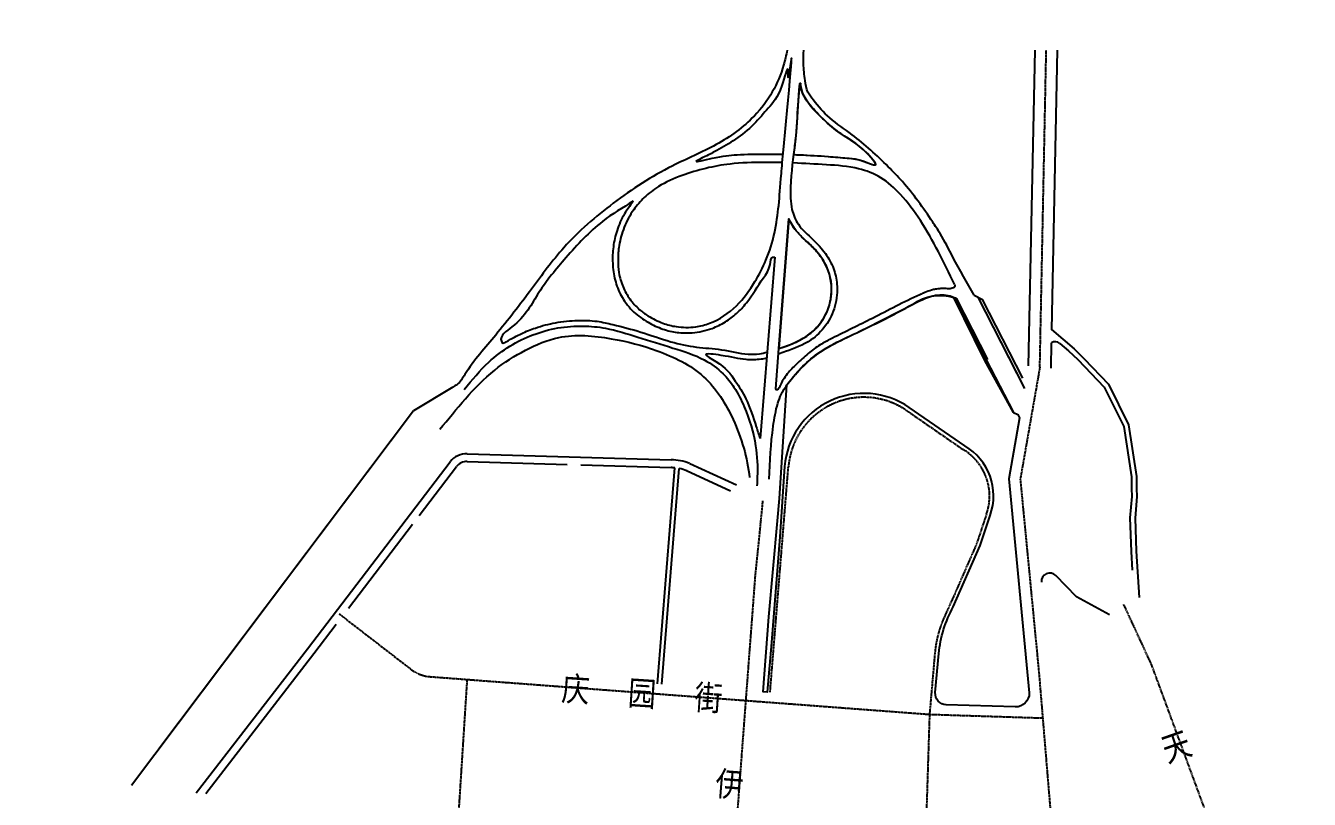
# Model space of a CAD drawing. Header units: millimetres. Extents: x 429861 to 37403537, y 4398138 to 8816131.
# Drawn here: x 435432 to 437720, y 4410230 to 4411609 of the extents above; entities that cross this region are included whole.
import ezdxf

# ---------------------------------------------------------------- set-up
doc = ezdxf.new("R2010")
doc.units = ezdxf.units.MM
doc.linetypes.add('CENTER', pattern=[2, 1.25, -0.25, 0.25, -0.25])
for name, color, linetype in [('中心线', 55, 'CENTER'), ('地块用地界限', 250, 'Continuous'), ('路名', 21, 'Continuous'), ('路网', 253, 'Continuous')]:
    doc.layers.add(name, color=color, linetype=linetype)
doc.styles.add('HZ', font='rs.shx', dxfattribs={"width": 0.8, "bigfont": 'hztxt.shx'})

msp = doc.modelspace()

# ---------------------------------------------------------------- linework, layer by layer
at = {"layer": '中心线'}
for p, q in [((437239.9, 4411000.5), (437251.3, 4411565.1)), ((437239.9, 4411000.5), (437204.9, 4410800.5)), ((437002.9, 4410922.7), (437076.2, 4410872)), ((437076.2, 4410872), (437102.1, 4410854.1)), ((436785.1, 4410743.7), (436791.5, 4410822.6)), ((437204.9, 4410800.5), (437238.3, 4410454.3)), ((436745.4, 4410761.8), (436740.6, 4410711.7)), ((436758.9, 4410421.1), (436785.1, 4410743.7)), ((437144.6, 4410738.1), (437126.9, 4410685.1)), ((436740.6, 4410711.7), (436731.8, 4410625.5)), ((437126.9, 4410685.1), (437088.1, 4410596.4)), ((436731.8, 4410625.5), (436729.5, 4410593.6)), ((436729.5, 4410593.6), (436715.3, 4410406.3)), ((437088.2, 4410596.5), (437069.6, 4410555.5)), ((437439.1, 4410470.3), (437389.7, 4410577.1)), ((435990.6, 4410560.7), (436119.7, 4410461.1)), ((437052.6, 4410490.6), (437043.1, 4410381.6)), ((437238.3, 4410454.3), (437273.7, 4410028.9)), ((437584.7, 4410075.2), (437439.1, 4410470.3)), ((436151.9, 4410448.8), (436202, 4410445)), ((436202, 4410445), (437043.1, 4410381.6)), ((436202.6, 4410186.6), (436219, 4410443.7)), ((436715.3, 4410406.3), (436696, 4410149.3)), ((437043.1, 4410381.6), (437034.9, 4410123.7)), ((437043.1, 4410381.6), (437244.9, 4410375.1))]:
    msp.add_line(p, q, dxfattribs=at)
for centre, radius, start, end in [((436926.1, 4410811.6), 135, 55.3415, 175.3497), ((437053.8, 4410770.6), 96.4, 340.2751, 59.949), ((437251.9, 4410473.1), 200, 155.6651, 174.9935), ((436156.4, 4410508.6), 60, 232.3538, 265.6847)]:
    msp.add_arc(centre, radius, start, end, dxfattribs=at)
at = {"layer": '地块用地界限', "flags": 128}
for points in [[(436800.7, 4411379.1), (436856.1, 4411376.1), (436905.4, 4411372, -0.06985), (436925, 4411367.5), (436939.8, 4411362, 0.164932), (436947, 4411360.9, 0.189395), (436944.1, 4411367.4, 0.095268), (436899.3, 4411407, -0.06739), (436841.9, 4411454.1, -0.169788), (436812.9, 4411504.1, 1.203374), (436812.1, 4411505.9, 0.349824), (436811.4, 4411503.8, 0.013817), (436807, 4411446, -0.020754), (436800.7, 4411379.1, 0.144539)], [(436774.7, 4411033.5, 0.082205), (436829.4, 4411059.4, 0.423202), (436846.3, 4411201, 0.041686), (436828.9, 4411220, -0.116333), (436792.4, 4411264.5), (436774.7, 4411033.5)]]:
    msp.add_lwpolyline(points, format="xyb", dxfattribs=at)
at = {"layer": '路网', "ltscale": 2}
for p, q in [((436219, 4410846), (436582.7, 4410835.3)), ((435934.2, 4410498.3), (436188.5, 4410831.5)), ((436133.3, 4410736.2), (436199.6, 4410823)), ((436218.6, 4410832), (436397.3, 4410826.8)), ((436421.3, 4410826.1), (436582.3, 4410821.3)), ((436557.9, 4410436.2), (436588.9, 4410820.9)), ((436565.9, 4410435.6), (436596.8, 4410819.6)), ((436615.7, 4410828.7), (436699.2, 4410790.6)), ((436609.9, 4410815.9), (436688.3, 4410780.1)), ((436007.1, 4410570.7), (436121.2, 4410720.3)), ((435945.4, 4410489.8), (435985.2, 4410542.1)), ((435735.8, 4410241.8), (435934.3, 4410498.4)), ((435752.5, 4410240.6), (435945.3, 4410489.8))]:
    msp.add_line(p, q, dxfattribs=at)
at = {"layer": '路网'}
for p, q in [((437305.3, 4410590.7), (437268.4, 4410628.8)), ((437363.8, 4410559.2), (437305.3, 4410590.7))]:
    msp.add_line(p, q, dxfattribs=at)
for points in [[(437219.9, 4411002.4), (437231.3, 4411565.1)], [(437261.2, 4411066.6), (437271.3, 4411565.1)], [(437261.2, 4411066.6), (437271.3, 4411565.1)], [(436774.7, 4411033.5), (436792.4, 4411264.5)], [(436767.4, 4411196.1), (436740.9, 4410872.9)], [(437089.6, 4411118.9), (437141.8, 4411012.4)], [(437089.6, 4411118.9), (437141.8, 4411012.4)], [(437147.3, 4411014.1), (437092, 4411122)], [(437147.3, 4411014.1), (437092, 4411122)], [(437122.8, 4411128.4), (437137.5, 4411120.8)], [(437122.8, 4411128.4), (437137.5, 4411120.8)], [(437122.8, 4411128.4), (437137.5, 4411120.8)], [(437122.8, 4411128.4), (437137.5, 4411120.8)], [(437122.8, 4411128.4), (437137.5, 4411120.8)], [(437122.8, 4411128.4), (437137.5, 4411120.8)], [(437210.6, 4410967.2), (437129.9, 4411124.7)], [(437210.6, 4410967.2), (437129.9, 4411124.7)], [(437149.6, 4411097.2), (437137.5, 4411120.8)], [(437209.4, 4410980.5), (437137.5, 4411120.8)], [(437149.6, 4411097.2), (437137.5, 4411120.8)], [(437149.6, 4411097.2), (437137.5, 4411120.8)], [(437149.6, 4411097.2), (437137.5, 4411120.8)], [(437209.4, 4410980.5), (437137.5, 4411120.8)], [(437149.6, 4411097.2), (437137.5, 4411120.8)], [(437149.6, 4411097.2), (437137.5, 4411120.8)], [(436769.1, 4410961.6), (436774.7, 4411033.5)], [(437354.6, 4410964.6), (437389.4, 4410894.6)], [(437354.6, 4410964.6), (437389.4, 4410894.6)], [(436122.9, 4410922.2), (435620, 4410254.7)], [(436122.9, 4410922.2), (435668.5, 4410319.1)], [(436122.9, 4410922.2), (435668.5, 4410319.1)], [(436122.9, 4410922.2), (435668.5, 4410319.1)], [(437389.4, 4410894.6), (437403.1, 4410804.7)], [(437389.4, 4410894.6), (437403.1, 4410804.7)], [(437398.1, 4410897.3), (437412.1, 4410805.4)], [(437398.1, 4410897.3), (437412.1, 4410805.4)], [(437403.1, 4410804.7), (437403, 4410784.2)], [(437403.1, 4410804.7), (437403, 4410784.2)], [(437412.1, 4410805.4), (437412, 4410784.3)], [(437412.1, 4410805.4), (437412, 4410784.3)], [(437403, 4410784.2), (437403.6, 4410769.9)], [(437403, 4410784.2), (437403.6, 4410769.9)], [(437412, 4410784.3), (437412.6, 4410769.7)], [(437412, 4410784.3), (437412.6, 4410769.7)], [(437403.6, 4410769.9), (437400.6, 4410731.6)], [(437403.6, 4410769.9), (437400.6, 4410731.6)], [(437412.6, 4410769.7), (437409.6, 4410731.4)], [(437412.6, 4410769.7), (437409.6, 4410731.4)], [(437400.6, 4410731.6), (437402.4, 4410671.9)], [(437400.6, 4410731.6), (437402.4, 4410671.9)], [(437409.6, 4410731.4), (437411.4, 4410672.3)], [(437409.6, 4410731.4), (437411.4, 4410672.3)], [(437402.4, 4410671.9), (437404.6, 4410638.7)], [(437402.4, 4410671.9), (437404.6, 4410638.7)], [(437411.4, 4410672.3), (437416.9, 4410589.7)], [(437411.4, 4410672.3), (437416.9, 4410589.7)]]:
    msp.add_lwpolyline(points, dxfattribs=at)
msp.add_lwpolyline([(436884.9, 4411048, -0.002887), (436930.3, 4411069.8), (437014.1, 4411112.7, -0.237447), (437086.7, 4411124.6), (437192.9, 4410919.5), (437200.7, 4410916), (437203.8, 4410910.2), (437184.7, 4410801.3), (437221.1, 4410419.7, -0.414214), (437196.1, 4410394.7), (437072.8, 4410398.6, -0.43061), (437053.5, 4410420.4), (437059.6, 4410489.9, -0.098825), (437085.3, 4410573.1), (437133.4, 4410682.6), (437151.2, 4410735.8, 0.361366), (437105.9, 4410860), (437006.9, 4410928.4, 0.577409), (436784.6, 4410823.1), (436776.4, 4410698.1), (436761.1, 4410509.9), (436753.9, 4410421.4), (436746.6, 4410422), (436756.6, 4410555.2), (436772.3, 4410726.2), (436775.8, 4410766.1), (436788.9, 4410968.6, -0.129058)], format="xyb", close=True, dxfattribs=at)
at = {"layer": '路网', "flags": 128}
for points in [[(437192.9, 4410919.5), (437141.8, 4411012.4), (437086.7, 4411124.6)], [(437192.9, 4410919.5), (437141.8, 4411012.4), (437086.7, 4411124.6)], [(437089.6, 4411118.9), (437141.8, 4411012.4)], [(437089.6, 4411118.9), (437141.8, 4411012.4)], [(437147.3, 4411014.1), (437092, 4411122)], [(437147.3, 4411014.1), (437092, 4411122)], [(437210.6, 4410967.2), (437129.9, 4411124.7)], [(437213, 4410962.5), (437129.9, 4411124.7)], [(437209.4, 4410980.5), (437137.5, 4411120.8)], [(437209.4, 4410980.5), (437137.5, 4411120.8)], [(437209.4, 4410980.5), (437137.5, 4411120.8)], [(437209.4, 4410980.5), (437137.5, 4411120.8)], [(437260.6, 4411067.5), (437301.1, 4411032.9)], [(437259.9, 4410998.5), (437260.8, 4411043.6)], [(437275.4, 4411042.7), (437290.7, 4411029.5)], [(437290.7, 4411029.5), (437307.8, 4411014.2)], [(437301.1, 4411032.9), (437318.9, 4411015.1)], [(437307.8, 4411014.2), (437354.6, 4410964.6)], [(437318.9, 4411015.1), (437362, 4410969.8)], [(437354.6, 4410964.6), (437389.4, 4410894.6)], [(437354.6, 4410964.6), (437389.4, 4410894.6)], [(437354.6, 4410964.6), (437389.4, 4410894.6)], [(437354.6, 4410964.6), (437389.4, 4410894.6)], [(437362, 4410969.8), (437398.1, 4410897.3)], [(437389.4, 4410894.6), (437403.1, 4410804.7)], [(437389.4, 4410894.6), (437403.1, 4410804.7)], [(437389.4, 4410894.6), (437403.1, 4410804.7)], [(437389.4, 4410894.6), (437403.1, 4410804.7)], [(437398.1, 4410897.3), (437412.1, 4410805.4)], [(437398.1, 4410897.3), (437412.1, 4410805.4)], [(437398.1, 4410897.3), (437412.1, 4410805.4)], [(437398.1, 4410897.3), (437412.1, 4410805.4)], [(437403.1, 4410804.7), (437403, 4410784.2)], [(437403.1, 4410804.7), (437403, 4410784.2)], [(437403.1, 4410804.7), (437403, 4410784.2)], [(437403.1, 4410804.7), (437403, 4410784.2)], [(437412.1, 4410805.4), (437412, 4410784.3)], [(437412.1, 4410805.4), (437412, 4410784.3)], [(437412.1, 4410805.4), (437412, 4410784.3)], [(437412.1, 4410805.4), (437412, 4410784.3)], [(437403, 4410784.2), (437403.6, 4410769.9)], [(437403, 4410784.2), (437403.6, 4410769.9)], [(437403, 4410784.2), (437403.6, 4410769.9)], [(437403, 4410784.2), (437403.6, 4410769.9)], [(437412, 4410784.3), (437412.6, 4410769.7)], [(437412, 4410784.3), (437412.6, 4410769.7)], [(437412, 4410784.3), (437412.6, 4410769.7)], [(437412, 4410784.3), (437412.6, 4410769.7)], [(437403.6, 4410769.9), (437400.6, 4410731.6)], [(437403.6, 4410769.9), (437400.6, 4410731.6)], [(437403.6, 4410769.9), (437400.6, 4410731.6)], [(437403.6, 4410769.9), (437400.6, 4410731.6)], [(437412.6, 4410769.7), (437409.6, 4410731.4)], [(437412.6, 4410769.7), (437409.6, 4410731.4)], [(437412.6, 4410769.7), (437409.6, 4410731.4)], [(437412.6, 4410769.7), (437409.6, 4410731.4)], [(437400.6, 4410731.6), (437402.4, 4410671.9)], [(437400.6, 4410731.6), (437402.4, 4410671.9)], [(437400.6, 4410731.6), (437402.4, 4410671.9)], [(437400.6, 4410731.6), (437402.4, 4410671.9)], [(437409.6, 4410731.4), (437411.4, 4410672.3)], [(437409.6, 4410731.4), (437411.4, 4410672.3)], [(437409.6, 4410731.4), (437411.4, 4410672.3)], [(437409.6, 4410731.4), (437411.4, 4410672.3)], [(437402.4, 4410671.9), (437404.6, 4410638.7)], [(437402.4, 4410671.9), (437404.6, 4410638.7)], [(437402.4, 4410671.9), (437404.6, 4410638.7)]]:
    msp.add_lwpolyline(points, dxfattribs=at)
for points, format in [([(437275.4, 4411042.7, 0.341323), (437260.8, 4411043.6)], "xyb"), ([(437402.4, 4410671.9, 0, 0, 0), (437405, 4410634, 0, 0.00001, -0.831754), (437397.3, 4410632.1, 0.00001, 0.00001, 0), (437370.8, 4410689.5, 0.00001, 0.00001, 0), (437251.4, 4410920.4, 0.00001, 0, -0.164065), (437249, 4410936.2, 0, 0, 0), (437259.9, 4410998.5, 0, 0, 0)], "xyseb")]:
    msp.add_lwpolyline(points, format=format, dxfattribs=at)
at = {"layer": '路网', "ltscale": 2, "const_width": 0.00001}
for points in [[(437220.2, 4411003.9), (437184.7, 4410801.3), (437218.4, 4410452.5), (437223.3, 4410393.8)], [(437259.6, 4410997), (437225.1, 4410799.7), (437258.3, 4410456.1), (437285.8, 4410124.8)], [(436202.9, 4410963.3), (435694.5, 4410303.8), (435660.6, 4410247.5)], [(437064.8, 4410871.4), (436952.5, 4410709), (436946.3, 4410697.9)], [(437079.6, 4410861.1), (436967.8, 4410699.5), (436962.4, 4410689.9)], [(436396.3, 4410676.4), (436396.3, 4410679.4), (436397.3, 4410826.8)], [(436418.8, 4410446.7), (436420.3, 4410679.2), (436421.3, 4410826.1)], [(436688.3, 4410780.1), (436661.8, 4410428.4)], [(436699.2, 4410790.6), (436671.8, 4410427.6)], [(436775.3, 4410759), (436770.5, 4410708.7), (436761.7, 4410622.9), (436759.4, 4410591.4), (436746.6, 4410422)], [(436946.3, 4410697.9), (436793, 4410753.6)], [(436210.1, 4410677.6), (436133.3, 4410736.2)], [(436763.9, 4410420.7), (436790.1, 4410743.3)], [(436934.4, 4410676.7), (436789, 4410729.5)], [(436203.3, 4410657.6), (436121.2, 4410720.3)], [(436753.9, 4410421.4), (436776.4, 4410698.1)], [(437087, 4410611.3), (436962.4, 4410689.9)], [(436210.1, 4410677.6), (436396.3, 4410676.4)], [(436934.4, 4410676.7), (436901.5, 4410618), (436891.6, 4410584.6), (436879.3, 4410517.6), (436860.4, 4410413.4)], [(436950.7, 4410668.9), (436918.2, 4410610.9), (436909.1, 4410580.4), (436897, 4410514.4), (436878.4, 4410412)], [(437077.2, 4410589.2), (436950.7, 4410668.9)], [(436203.3, 4410657.6), (436396.2, 4410656.4)], [(436394.8, 4410448.5), (436396.2, 4410656.4)], [(437088.1, 4410596.4), (437088.1, 4410596.4)], [(437748.7, 4409701.1), (437737, 4409733.9), (437684.6, 4409881.7), (437640.2, 4410004.4), (437613, 4410085.1), (437466.8, 4410481.8), (437416.9, 4410589.7)], [(437541.6, 4410105.5), (437411.3, 4410458.8), (437362.5, 4410564.5)], [(436418.8, 4410446.7), (436557.9, 4410436.2)], [(436565.9, 4410435.6), (436661.8, 4410428.4)], [(436183.9, 4410208), (436197.9, 4410427.3)], [(436223.8, 4410205), (436237.8, 4410424.3)], [(436237.8, 4410424.3), (436394.6, 4410412.4)], [(436393.1, 4410192.2), (436394.3, 4410370.9), (436394.6, 4410412.4)], [(436417.1, 4410190.4), (436418.3, 4410370.8), (436418.6, 4410410.6)], [(436418.6, 4410410.6), (437026.5, 4410364.8)], [(436671.8, 4410427.6), (436686.8, 4410426.5)], [(436746.6, 4410422), (436746.6, 4410422)], [(436763.9, 4410420.7), (436860.4, 4410413.4)], [(436878.4, 4410412), (437037.7, 4410400)], [(436684.1, 4410390.6), (436667.6, 4410171.5)], [(436743.9, 4410386.1), (436727.4, 4410167)], [(437051.7, 4410399.3), (437223.3, 4410393.8)], [(437026.5, 4410364.8), (437019.5, 4410144.9)], [(437058.5, 4410363.1), (437051.5, 4410142.5)], [(437058.5, 4410363.1), (437226.3, 4410357.7)], [(437226.3, 4410357.7), (437245.4, 4410127.9)], [(435660.6, 4410247.5), (435735.8, 4410241.8)], [(435752.5, 4410240.6), (436183.9, 4410208)]]:
    msp.add_lwpolyline(points, dxfattribs=at)
at = {"layer": '路网', "ltscale": 2}
msp.add_lwpolyline([(436193, 4410964.8), (436122.9, 4410922.2)], dxfattribs=at)
at = {"layer": '路网', "ltscale": 2, "const_width": 0.00001}
for points in [[(436784.6, 4410823.1), (436784.6, 4410823.1, -0.000004), (436784.6, 4410823.1, -0.577398), (437006.9, 4410928.4), (437080.1, 4410877.7), (437105.9, 4410860, -0.361366), (437151.2, 4410735.8), (437133.4, 4410682.6), (437094.6, 4410593.6)], [(436792.1, 4410743.1), (436798.5, 4410822, -0.577398), (436998.9, 4410916.9), (437064.8, 4410871.4)], [(436792.1, 4410743.1), (436798.5, 4410822, -0.577398), (436998.9, 4410916.9), (437064.8, 4410871.4)], [(437079.6, 4410861.1), (437098.4, 4410848.1, -0.363469), (437138, 4410740.4), (437120.3, 4410687.6), (437087, 4410611.3)], [(437079.6, 4410861.1), (437098.4, 4410848.1, -0.363469), (437138, 4410740.4), (437120.3, 4410687.6), (437087, 4410611.3)], [(437094.5, 4410593.6), (437076, 4410552.6, 0.084537), (437059.6, 4410489.9), (437051.7, 4410399.3)], [(436007.1, 4410570.7), (436130.7, 4410475.4, 0.146438), (436153.2, 4410466.7), (436203.4, 4410463, -0.000149), (436203.4, 4410463), (436394.8, 4410448.5)], [(437077.2, 4410589.2), (437063.3, 4410558.4, 0.084537), (437045.7, 4410491.2), (437037.7, 4410400)], [(435985.2, 4410542.1), (436108.7, 4410446.8, 0.146486), (436150.5, 4410430.8), (436197.9, 4410427.3)], [(434823, 4409148.8), (434970.5, 4409385.3, 0.04331), (435023.4, 4409489.3), (435170.3, 4409852.3, -0.037146), (435217.9, 4409948.7), (435305, 4410096.2, -0.279133), (435601.4, 4410255.7), (435620, 4410254.7)]]:
    msp.add_lwpolyline(points, format="xyb", dxfattribs=at)
at = {"layer": '路网'}
msp.add_lwpolyline([(437236.2, 4410684.7, 0, 0, 0), (437241.1, 4410678.7, 0, 0, 0), (437314.5, 4410602.8, 0, 0, 0), (437341.6, 4410588.2, 0, 0.00001, 0.720494), (437348.5, 4410594.7, 0.00001, 0.00001, 0), (437316.9, 4410663.1, 0.00001, 0.00001, 0), (437237.2, 4410817.1, 0.00001, 0, 0.718117), (437227.9, 4410815.7, 0, 0, 0), (437224.9, 4410798.9, 0, 0, 0)], format="xyseb", dxfattribs=at)
at = {"layer": '路网', "ltscale": 2}
msp.add_lwpolyline([(436722.1, 4410803.6, 0, 0, 0), (436715.5, 4410764.6, 0.00001, 0.00001, 0), (436710.8, 4410714.6, 0.00001, 0.00001, 0), (436701.9, 4410628.1, 0.00001, 0.00001, 0), (436699.6, 4410595.8, 0.00001, 0.00001, 0), (436686.8, 4410426.5, 0, 0, 0)], format="xyseb", dxfattribs=at)
for centre, radius, start, end in [((436217.9, 4410809.1), 37, 88.3092, 142.6537), ((436217.9, 4410809.1), 37, 88.3092, 142.6537), ((436217.9, 4410809.1), 23, 88.3092, 142.6537), ((436579.7, 4410735.3), 86, 83.8777, 88.3092), ((436579.7, 4410735.3), 100, 69.1911, 88.3092), ((436579.7, 4410735.3), 86, 69.1911, 78.5317)]:
    msp.add_arc(centre, radius, start, end, dxfattribs=at)
at = {"layer": '路网'}
msp.add_arc((437257.7, 4410618.4), 15, 44.0223, 185.5158, dxfattribs=at)
at = {"layer": '路网', "ltscale": 2}
for points, knots in [([(436780.6, 4411364.7), (436788.4, 4411452.3), (436806.2, 4411620.8), (436790.1, 4411507.9), (436792.6, 4411547.2), (436776.4, 4411483.7), (436758.6, 4411466.2), (436721.1, 4411420.4), (436678.3, 4411393.5), (436647.2, 4411377.5), (436615.3, 4411362.2), (436668.9, 4411376.5), (436699.9, 4411379.3), (436745.7, 4411380.2), (436773.4, 4411379.9), (436782.7, 4411379.6)], [1353.58004, 1353.58004, 1353.58004, 1353.58004, 1524.549628, 1537.75134, 1551.349492, 1581.463326, 1628.350539, 1666.997323, 1747.426147, 1771.330735, 1788.984501, 1817.734768, 1862.545213, 1917.067682, 1944.955566, 1944.955566, 1944.955566, 1944.955566]), ([(436789.3, 4411565.1), (436787.5, 4411556.1), (436781.8, 4411530.4), (436764.5, 4411489.3), (436725.9, 4411438.2), (436663.7, 4411393.6), (436572, 4411356), (436479.2, 4411295.9), (436393.6, 4411222.1), (436331.9, 4411136.4), (436273.6, 4411060.4), (436225.9, 4411007.5), (436205.1, 4410971.3), (436195.7, 4410966.2), (436193, 4410964.8)], [22.879469, 22.879469, 22.879469, 22.879469, 50.113674, 102.014448, 155.244751, 240.412171, 327.599244, 451.82756, 570.583723, 663.918894, 767.942455, 856.882439, 879.85472, 888.764858, 888.764858, 888.764858, 888.764858]), ([(436781.3, 4411364.7), (436770.5, 4411365), (436739.2, 4411365.3), (436678.4, 4411363.8), (436614.4, 4411348.1), (436563.1, 4411326), (436534.6, 4411303.8), (436513.5, 4411279.6), (436497.7, 4411250.5), (436489.2, 4411219.6), (436487.2, 4411192.2), (436488.5, 4411167.2), (436495.6, 4411143.5), (436508.2, 4411121.2), (436523.7, 4411104), (436543.8, 4411089.4), (436565.9, 4411078.4), (436594.7, 4411070.8), (436623.3, 4411070.7), (436661.6, 4411080.1), (436700.7, 4411106.7), (436730.7, 4411149.1), (436753.8, 4411192.7), (436767.8, 4411238.1), (436775.3, 4411293.1), (436777, 4411323.8), (436780, 4411357.7), (436780.6, 4411364.7)], [411.604222, 411.604222, 411.604222, 411.604222, 444.107543, 505.452006, 593.305596, 640.163955, 671.84492, 700.631055, 736.164516, 770.065523, 796.148691, 818.096726, 844.866327, 869.461298, 894.614456, 913.766105, 943.594561, 968.058236, 1002.722388, 1028.08118, 1085.546614, 1139.372302, 1182.656749, 1232.856854, 1282.966545, 1339.909942, 1353.58004, 1353.58004, 1353.58004, 1353.58004]), ([(436514.9, 4411295.9), (436496.1, 4411284.6), (436450.8, 4411257.5), (436397.7, 4411199.4), (436343.2, 4411134.2), (436319, 4411082), (436275, 4411056.5), (436281.6, 4411041.8), (436297.9, 4411050.9), (436313.4, 4411059.7), (436343.9, 4411071.9), (436376.9, 4411080.6), (436414.1, 4411084.3), (436448.7, 4411083.3), (436485.9, 4411074.4), (436530.2, 4411063.4), (436578.5, 4411045.4), (436626.8, 4411034.8), (436673.4, 4411033), (436710.2, 4411022.5), (436737.9, 4411023.5), (436749, 4411025.9), (436753.5, 4411027)], [0, 0, 0, 0, 65.277431, 157.45718, 235.639851, 313.619147, 345.608002, 348.533055, 356.033489, 387.261037, 413.640431, 450.533676, 490.638012, 525.040994, 553.775666, 605.252648, 661.818471, 708.244725, 752.862858, 801.276172, 821.487843, 835.403041, 835.403041, 835.403041, 835.403041])]:
    msp.add_open_spline(points, degree=3, knots=knots, dxfattribs=at)
at = {"layer": '路网'}
for points, knots in [([(437122.8, 4411128.4), (437109.9, 4411150.8), (437089, 4411187.1), (437066.8, 4411232), (437036.7, 4411277), (437007.7, 4411318.5), (436958.1, 4411369.3), (436915.9, 4411408.7), (436865.5, 4411441.5), (436841.2, 4411469), (436824.4, 4411490.9), (436820.9, 4411514.1), (436817.6, 4411539), (436818.5, 4411557), (436819.1, 4411565.1)], [0, 0, 0, 0, 77.564358, 125.456354, 149.964418, 239.982646, 276.639674, 362.83297, 412.755834, 455.624381, 472.879497, 494.174834, 524.277381, 548.406188, 548.406188, 548.406188, 548.406188]), ([(437122.8, 4411128.4), (437109.9, 4411150.8), (437089, 4411187.1), (437066.8, 4411232), (437036.7, 4411277), (437007.7, 4411318.5), (436958.1, 4411369.3), (436915.9, 4411408.7), (436865.5, 4411441.5), (436841.2, 4411469), (436824.4, 4411490.9), (436820.9, 4411514.1), (436817.6, 4411539), (436818.5, 4411557), (436819.1, 4411565.1)], [0, 0, 0, 0, 77.564358, 125.456354, 149.964418, 239.982646, 276.639674, 362.83297, 412.755834, 455.624381, 472.879497, 494.174834, 524.277381, 548.406188, 548.406188, 548.406188, 548.406188]), ([(436799.9, 4411379.1), (436804, 4411379), (436824.7, 4411378.2), (436856.5, 4411376.3), (436897.7, 4411372.7), (436920, 4411370.8), (436953.3, 4411355.7), (436922.9, 4411395), (436898.1, 4411405.9), (436866, 4411430.6), (436845.8, 4411449.5), (436825.5, 4411471.5), (436814.4, 4411490.7), (436811.3, 4411519), (436806.5, 4411434), (436804.4, 4411408.1), (436801.4, 4411384.6), (436800.7, 4411379.1)], [1962.29759, 1962.29759, 1962.29759, 1962.29759, 1975.063901, 2025.208235, 2059.222171, 2092.4905, 2111.350138, 2125.195164, 2195.182419, 2217.53873, 2243.265948, 2278.732778, 2306.410595, 2310.054998, 2357.315593, 2418.773535, 2436.595877, 2436.595877, 2436.595877, 2436.595877]), ([(436800.7, 4411379.1), (436797.7, 4411355.5), (436793.4, 4411319.5), (436797.2, 4411278.4), (436809.1, 4411250.9), (436834.7, 4411229.1), (436857.9, 4411204.3), (436873.1, 4411177.2), (436880.2, 4411144.8), (436876.8, 4411108.7), (436859.8, 4411073.7), (436829.7, 4411043.4), (436797.7, 4411032.5), (436778, 4411024.7), (436773.9, 4411023.2)], [2436.595877, 2436.595877, 2436.595877, 2436.595877, 2512.605163, 2532.688065, 2561.369156, 2599.136324, 2632.417021, 2662.971845, 2691.082062, 2730.733039, 2769.246448, 2805.701532, 2855.581396, 2868.914572, 2868.914572, 2868.914572, 2868.914572]), ([(437087.5, 4411148.2), (437068.8, 4411186.9), (437041.6, 4411243.2), (436995.5, 4411306.1), (436958.6, 4411339.5), (436912.2, 4411357.6), (436858.8, 4411360.9), (436819.3, 4411363.4), (436799.1, 4411364.2), (436798.5, 4411364.2)], [0, 0, 0, 0, 128.388388, 186.981792, 233.129556, 275.628973, 333.499289, 392.621462, 394.415141, 394.415141, 394.415141, 394.415141]), ([(436774.7, 4411033.5), (436783.8, 4411036.5), (436802.1, 4411042.9), (436825.7, 4411055.4), (436842.3, 4411070.4), (436855.6, 4411087.9), (436865.7, 4411110.1), (436870.4, 4411142.2), (436864.4, 4411174.3), (436847.9, 4411200), (436831.3, 4411218.6), (436814.1, 4411232.6), (436801.1, 4411248.2), (436795.3, 4411259.2), (436792.5, 4411264.5)], [857.43358, 857.43358, 857.43358, 857.43358, 886.325789, 915.579116, 936.95809, 952.625263, 981.570616, 1008.922105, 1048.986794, 1076.025492, 1099.872919, 1123.348239, 1142.376427, 1160.450905, 1160.450905, 1160.450905, 1160.450905]), ([(436774.7, 4411033.5), (436783.8, 4411036.5), (436802.1, 4411042.9), (436825.7, 4411055.4), (436842.3, 4411070.4), (436855.6, 4411087.9), (436865.7, 4411110.1), (436870.4, 4411142.2), (436864.4, 4411174.3), (436847.9, 4411200), (436831.3, 4411218.6), (436814.1, 4411232.6), (436801.1, 4411248.2), (436795.3, 4411259.2), (436792.5, 4411264.5)], [857.43358, 857.43358, 857.43358, 857.43358, 886.325789, 915.579116, 936.95809, 952.625263, 981.570616, 1008.922105, 1048.986794, 1076.025492, 1099.872919, 1123.348239, 1142.376427, 1160.450905, 1160.450905, 1160.450905, 1160.450905]), ([(436788.9, 4410968.6), (436793.6, 4410975.2), (436807.3, 4410991.3), (436831.3, 4411017.2), (436869.3, 4411041), (436923.3, 4411066.3), (436980, 4411093.7), (437024.1, 4411118.7), (437050.2, 4411128.2), (437065.1, 4411129.7), (437079.6, 4411128.2), (437088, 4411124.1), (437092, 4411122)], [172.809056, 172.809056, 172.809056, 172.809056, 196.821115, 235.680655, 278.594545, 330.098326, 414.598326, 467.47924, 481.998144, 497.399337, 511.895152, 525.231124, 525.231124, 525.231124, 525.231124]), ([(436169.8, 4410889.5), (436199.6, 4410924.6), (436242.9, 4410982.1), (436321.2, 4411031.7), (436390.5, 4411061.4), (436473.6, 4411053.8), (436561, 4411031.4), (436645.9, 4410990.4), (436699.4, 4410904), (436718.3, 4410839.1), (436722.1, 4410803.6)], [0, 0, 0, 0, 147.631218, 213.008316, 276.379399, 370.061705, 454.657874, 549.580792, 642.396507, 749.691931, 749.691931, 749.691931, 749.691931]), ([(436752.7, 4411016.3), (436749.5, 4411015.5), (436737.4, 4411013.1), (436708.4, 4411012.9), (436685, 4411020.2), (436631.8, 4411026.5), (436676.9, 4411004.3), (436694.2, 4410980.3), (436719.9, 4410939.4), (436731, 4410903.9), (436738.6, 4410880), (436740.9, 4410872.9)], [2891.24178, 2891.24178, 2891.24178, 2891.24178, 2901.087114, 2927.943503, 2973.117433, 3000.478342, 3022.071232, 3071.259649, 3108.279888, 3161.05696, 3183.414939, 3183.414939, 3183.414939, 3183.414939]), ([(436757, 4410800.9), (436758.5, 4410832.4), (436760.8, 4410877.7), (436769.7, 4410928.2), (436778.5, 4410952.9), (436785, 4410963.3), (436788.9, 4410968.6)], [0, 0, 0, 0, 94.477367, 136.022144, 153.055833, 172.809056, 172.809056, 172.809056, 172.809056])]:
    msp.add_open_spline(points, degree=3, knots=knots, dxfattribs=at)
at = {"layer": '路网', "ltscale": 2}
msp.add_spline([(436514.9, 4411295.9), (436497.2, 4411269.8), (436484.9, 4411240.2), (436478.9, 4411211.3), (436478.4, 4411181.8), (436483.6, 4411151.5), (436495, 4411124.7), (436516.1, 4411098.5), (436541.2, 4411080.3), (436567.7, 4411068.1), (436593.1, 4411062.2), (436619.9, 4411061.6), (436655.3, 4411069.4), (436679.3, 4411081.1), (436699.2, 4411096), (436716.7, 4411114.8), (436746.9, 4411159.2), (436758.8, 4411183.3), (436763.9, 4411196.1), (436767.4, 4411196.1)], degree=3, dxfattribs=at)
at = {"layer": '路网'}
for points in [[(437087.5, 4411148.2), (437088.1, 4411143.8), (437081.6, 4411140.3), (437075.1, 4411140.1), (437065.5, 4411140.3), (437057.7, 4411139.7), (437053.7, 4411139.2), (437046.7, 4411137.5), (437034.6, 4411133.1), (437025.9, 4411129.3), (436941.3, 4411087.2), (436870, 4411051.8), (436850.7, 4411041.5), (436829.6, 4411026.9), (436808.3, 4411007.7), (436791.5, 4410990.7), (436783.8, 4410980), (436778, 4410970.1), (436773.1, 4410961.2), (436769.9, 4410959.7), (436769.1, 4410961.6)], [(436213.3, 4410960.7), (436257.4, 4411009.2), (436295.1, 4411037.9), (436336.1, 4411057.9), (436380.5, 4411070.1), (436425.8, 4411073.5), (436465.3, 4411069.7), (436522.9, 4411053.8), (436585.7, 4411034.4), (436641.6, 4411013.1), (436674.9, 4410988.6), (436694.4, 4410964.5), (436712.6, 4410929.8), (436733, 4410860), (436736.1, 4410804.7), (436735.3, 4410789)]]:
    msp.add_spline(points, degree=3, dxfattribs=at)

# ---------------------------------------------------------------- texts
at = {"layer": '路名', "style": 'HZ'}
for s, rotation, p in [('庆  园  街', 356.2771, (436385.7, 4410401.4)), ('天', 19.333, (437468.4, 4410290.8)), ('伊', 355.5032, (436659.4, 4410232.4))]:
    msp.add_text(s, height=50, rotation=rotation, dxfattribs=at).set_placement(p)

doc.saveas('drawing.dxf')
